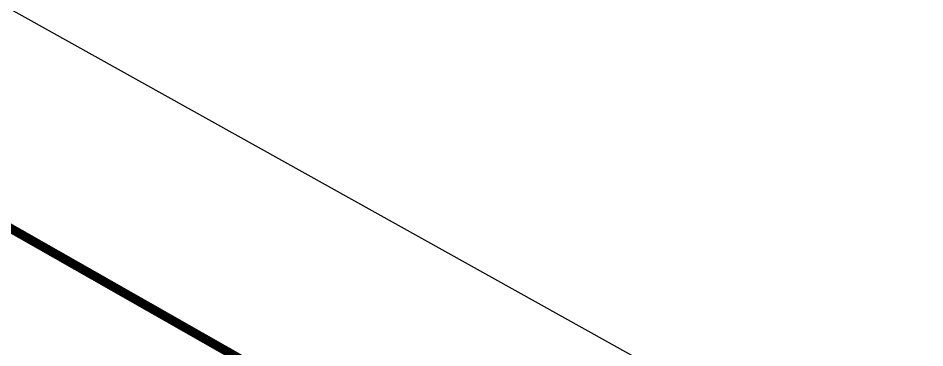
# Model space of a CAD drawing. Header units: inches. Extents: x 350994 to 353538, y 1581369 to 1583842.
# Drawn here: x 351491.31 to 351501.32, y 1583719.99 to 1583723.63 of the extents above; entities that cross this region are included whole.
import ezdxf
from ezdxf.enums import TextEntityAlignment as Align

# ---------------------------------------------------------------- set-up
doc = ezdxf.new("R2010")
doc.units = ezdxf.units.IN
doc.header["$MEASUREMENT"] = 0
doc.linetypes.add('1', pattern=[0])
doc.layers.add('EP TF', color=5, linetype='Continuous')
doc.layers.add("ROAD'S", color=1, linetype='1')
doc.styles.add('ROMANS', font='ROMANS.shx')
doc.styles.get("Standard").update_dxf_attribs({"font": 'arial.ttf'})
doc.linetypes.add('SILT_FENCE', pattern='A,0.5,-0.2,["EP",Standard,S=0.1,R=0,X=-0.1,Y=-0.05],-0.2', length=0.9)

msp = doc.modelspace()

# ---------------------------------------------------------------- linework, layer by layer
at = {"layer": 'EP TF', "color": 252, "linetype": 'SILT_FENCE', "lineweight": 5, "ltscale": 6, "elevation": 90.11}
msp.add_lwpolyline([(351516.056, 1583709.891), (351469.036, 1583736.09)], dxfattribs=at)
at = {"layer": "ROAD'S", "lineweight": 5, "const_width": 0.1}
msp.add_lwpolyline([(351517.698, 1583741.006), (351517.698, 1583741.006), (351509.085, 1583715.552), (351506.214, 1583713.37), (351504.358, 1583713.836), (351472.98, 1583731.686), (351443.543, 1583745.401), (351420.421, 1583754.968), (351416.185, 1583758.537), (351413.863, 1583762.426), (351411.657, 1583770.302)], dxfattribs=at)

# ---------------------------------------------------------------- texts
at = {"layer": "ROAD'S", "color": 0, "lineweight": 9, "style": 'ROMANS'}
msp.add_text('ADHUR PALLE', height=2, rotation=151.357, dxfattribs=at).set_placement((351492.661, 1583718.171), align=Align.MIDDLE_CENTER)

doc.saveas('drawing.dxf')
